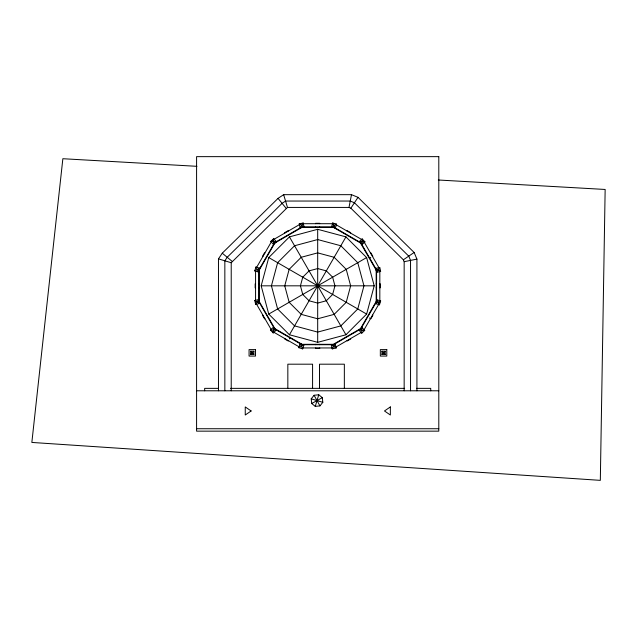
<?xml version="1.0" encoding="UTF-8"?>
<svg xmlns="http://www.w3.org/2000/svg" width="637" height="637" viewBox="0 0 637 637"><rect width="100%" height="100%" fill="white"/><g stroke="black" fill="none" stroke-linecap="round" stroke-linejoin="round"><path stroke-width="0.96" d="M273.448 244.385L273.647 238.684L270.693 241.439L273.448 244.393L276.402 241.638L273.647 238.684M273.209 332.936L273.408 327.227L270.454 329.982L273.209 332.936L276.163 330.173L273.416 327.227M361.991 244.624L362.19 238.923L364.945 241.869L361.983 244.632L359.236 241.67L362.19 238.923M361.752 333.167L361.951 327.466L358.997 330.213L361.752 333.167L364.706 330.412L361.951 327.458M231.223 390.784L231.223 262.739L287.478 207.431L348.988 207.431L351.497 194.667L358.01 197.335L414.138 252.483L416.917 259.116L416.917 390.784M261.178 285.822L268.75 257.563L289.437 236.876L317.688 229.304L345.947 236.876L366.633 257.563L374.206 285.822L366.633 314.081L345.947 334.767L317.688 342.34L289.437 334.767L268.75 314.081L261.178 285.822L374.206 285.822M315.275 406.382L318.755 394.781L322.314 397.655L322.816 402.321L319.941 405.88L315.275 406.382L311.716 403.508L311.214 398.842L314.089 395.282L318.755 394.781M254.744 270.9L255.923 267.038L259.792 268.225L258.606 272.079L254.744 270.9L259.785 268.217M331.543 226.836L332.721 222.974L336.583 224.152L335.404 228.014L331.543 226.836L336.583 224.152M298.817 347.698L299.995 343.837L303.857 345.015L302.671 348.877L298.817 347.698L303.857 345.023L299.995 343.837L302.671 348.877M375.607 303.634L376.786 299.772L380.655 300.951L379.469 304.812L375.607 303.634L380.655 300.951M256.568 267.452L272.15 240.46M258.877 269.905L273.974 243.756M346.974 230.992L347.173 230.65L350.668 232.664L350.469 233.015M284.914 338.637L284.715 338.988L288.211 341.002L288.41 340.652M289.437 334.767L345.947 236.876M289.421 338.908L290.225 337.506M360.438 329.576L376.993 300.903M363.719 330.348L379.787 302.519M300.146 227.831L303.164 222.982L299.231 223.898L300.146 227.831L304.08 226.915L303.164 222.982M255.668 304.39L258.694 299.549L259.601 303.483L255.668 304.39L254.76 300.457L258.694 299.549M379.732 267.46L376.706 272.302L375.79 268.368L379.732 267.46L380.639 271.394L376.698 272.302L375.798 268.368L380.639 271.394M332.227 348.869L335.253 344.028L331.32 344.928L332.227 348.869L336.161 347.961L335.253 344.02M404.161 390.784L404.161 261.68L403.364 259.785L350.86 208.188L358.01 197.335M218.467 390.784L218.467 258.877L222.257 253.192L278.058 198.362L283.64 194.667L351.497 194.667M250.675 354.451L253.908 351.226L253.908 354.451L250.675 354.451L250.675 351.226L253.908 351.226M381.945 354.451L385.178 351.226L381.945 351.226L381.945 354.451L385.178 354.451L385.178 351.226M403.364 259.785L414.138 252.483M272.262 240.316L300.091 224.248M274.714 242.633L301.707 227.051M370.463 252.985L370.814 252.778L372.836 256.273L372.486 256.48M262.898 315.172L262.548 315.371L264.57 318.866L264.92 318.667M268.75 314.081L366.633 257.563M369.333 258.296L370.734 257.491M332.84 345.087L361.505 328.533M335.293 347.396L361.442 332.299M311.716 403.508L322.314 397.655M404.161 261.68L416.917 259.116M301.102 223.698L334.202 223.698M303.037 226.931L333.239 226.931M376.18 283.768L376.586 283.768M379.819 283.768L380.217 283.768L380.217 287.805L379.819 287.805M255.564 283.847L255.166 283.847L255.166 287.884L255.564 287.884M258.797 283.847L259.203 283.847M258.797 287.884L259.203 287.884M376.18 287.805L376.586 287.805M301.174 344.721L334.282 344.721M303.116 347.945L332.339 347.945M218.587 388.363L204.66 388.363L204.66 390.784M230.522 388.363L404.63 388.363M416.479 388.363L430.723 388.363L430.723 390.784M196.586 390.784L438.797 390.784M196.586 428.733L438.797 428.733M359.236 241.67L364.945 241.869M270.693 241.439L276.394 241.638M358.997 330.213L364.706 330.412M270.454 329.982L276.163 330.181M196.937 166.321L62.856 158.717L31.85 442.436L600.325 480.354L605.15 189.46L438.288 180M311.214 398.842L322.816 402.321M218.467 258.877L231.223 262.739M348.988 207.431L350.86 208.188M335.229 224.216L362.214 239.799M333.613 227.011L360.598 242.593M372.518 315.108L372.868 315.307L370.853 318.803L369.452 317.998M264.881 253.048L264.53 252.841L262.516 256.345L262.866 256.544M268.75 257.563L366.633 314.081M273.942 328.573L302.607 345.127M272.325 331.367L299.318 346.95M299.231 223.898L304.08 226.915M331.32 344.935L336.161 347.961M254.76 300.457L259.601 303.483M222.257 253.192L232.139 261.361M381.945 351.226L385.178 354.451M250.675 351.226L253.908 354.451M278.058 198.362L286.117 208.323M363.201 240.396L379.748 269.061M360.399 242.012L376.953 270.677M288.346 231.032L288.147 230.682L284.651 232.704L284.85 233.054M350.533 338.597L350.732 338.948L347.237 340.962L347.038 340.62M289.437 236.876L345.947 334.767M258.917 301.811L274.499 328.796M256.6 304.263L271.219 329.576M314.089 395.282L319.941 405.88M376.793 299.772L379.469 304.812M332.721 222.974L335.404 228.014M255.923 267.038L258.606 272.079M283.64 194.667L287.478 207.431M410.539 390.784L410.539 260.398L408.755 256.138L354.435 202.765L350.246 201.045L285.559 201.045L282.087 203.346L227.194 257.276L224.845 260.804L224.845 390.784M379.819 271.171L379.819 301.373M376.586 270.207L376.586 302.336M344.346 388.411L344.346 364.189L319.519 364.189L319.519 388.411M319.67 223.698L319.67 223.3L315.633 223.3L315.633 223.698M319.67 226.931L319.67 227.337M319.75 344.314L319.75 344.721M319.75 347.945L319.75 348.351L315.713 348.351L315.713 347.945M317.688 229.304L317.688 342.34M315.713 344.314L315.713 344.721M315.633 226.931L315.633 227.337M312.576 388.411L312.576 364.189L287.836 364.189L287.836 388.411M258.797 270.279L258.797 301.444M255.564 270.279L255.564 302.416M277.621 262.691L271.426 285.822L277.621 308.961L294.557 325.897L317.688 332.092L340.827 325.897L357.763 308.961L363.958 285.822L357.763 262.691L340.827 245.755L317.688 239.552L294.557 245.755L277.621 262.691M289.158 269.347L284.739 285.822L289.158 302.296L301.213 314.36L317.688 318.779L334.17 314.36L346.225 302.296L350.645 285.822L346.225 269.347L334.17 257.284L317.688 252.873L301.213 257.284L289.158 269.347M302.75 277.199L300.433 285.822L302.75 294.453L309.064 300.768L317.688 303.085L326.319 300.768L332.633 294.453L334.951 285.822L332.633 277.199L326.319 270.876L317.688 268.567L309.064 270.876L302.75 277.199M274.873 243.008L259.203 270.152L259.203 301.5L274.873 328.644L302.018 344.314L333.366 344.314L360.51 328.644L376.18 301.5L376.18 270.152L360.51 243.008L333.366 227.337L302.018 227.337L274.873 243.008M251.121 410.969L245.253 415.006L245.253 406.932L251.121 410.969M390.354 406.932L384.485 410.969L390.354 415.006L390.354 406.932M438.797 156.646L196.586 156.646L196.586 431.153L438.797 431.153L438.797 156.646M255.525 349.609L249.067 349.609L249.067 356.067L255.525 356.067L255.525 349.609M386.794 349.609L380.337 349.609L380.337 356.067L386.794 356.067L386.794 349.609"/></g></svg>
